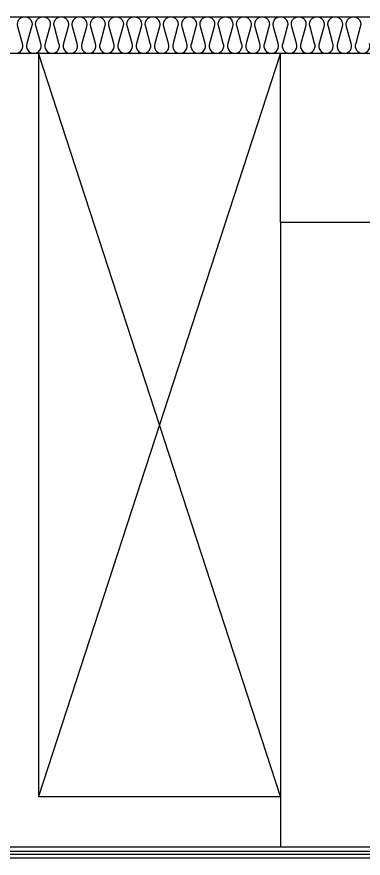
# Model space of a CAD drawing. Header units: millimetres. Extents: x -33000 to 294000, y 0 to 42408.
# Drawn here: x 230414 to 231172, y 16280 to 18125 of the extents above; entities that cross this region are included whole.
import ezdxf

# ---------------------------------------------------------------- set-up
doc = ezdxf.new("R2010")
doc.units = ezdxf.units.MM
doc.header["$LTSCALE"] = 50
doc.layers.add('arch', color=8, linetype='Continuous')

# ---------------------------------------------------------------- blocks, each defined once
blk = doc.blocks.new('*U278')
for points in [[(-257.8, 0), (-257.8, -6), (3132.2, -6), (3132.2, 0)], [(3132.2, -6), (3132.2, -15), (-257.8, -15), (-257.8, -6)]]:
    blk.add_lwpolyline(points, close=True)

msp = doc.modelspace()

# ---------------------------------------------------------------- linework, layer by layer
at = {"layer": 'arch', "ltscale": 25}
for p, q in [((228851.2, 18124.6), (237076.2, 18124.6)), ((228761.2, 18044.6), (233501.2, 18044.6)), ((230991.2, 18044.6), (230461.2, 16414.6)), ((230991.2, 16414.6), (230461.2, 18044.6)), ((230461.2, 18044.6), (230461.2, 16414.6)), ((230991.2, 17674.6), (230991.2, 18044.6)), ((230991.2, 17674.6), (230991.2, 16304.6)), ((230991.2, 17674.6), (231191.2, 17674.6)), ((230461.2, 16414.6), (230991.2, 16414.6)), ((230351.2, 16304.6), (230991.2, 16304.6)), ((230991.2, 16304.6), (231191.2, 16304.6))]:
    msp.add_line(p, q, dxfattribs=at)
msp.add_lwpolyline([(230411.2, 18044.6, 0.524856), (230426.2, 18066.3), (230416.2, 18102.9, -1.449198), (230446.2, 18102.9), (230436.2, 18066.3, 0.524856), (230451.2, 18044.6, 0.524856), (230466.2, 18066.3), (230456.2, 18102.9, -1.449198), (230486.2, 18102.9), (230476.2, 18066.3, 0.524856), (230491.2, 18044.6, 0.524856), (230506.2, 18066.3), (230496.2, 18102.9, -1.449198), (230526.2, 18102.9), (230516.2, 18066.3, 0.524856), (230531.2, 18044.6, 0.524856), (230546.2, 18066.3), (230536.2, 18102.9, -1.449198), (230566.2, 18102.9), (230556.2, 18066.3, 0.524856), (230571.2, 18044.6, 0.524856), (230586.2, 18066.3), (230576.2, 18102.9, -1.449198), (230606.2, 18102.9), (230596.2, 18066.3, 0.524856), (230611.2, 18044.6, 0.524856), (230626.2, 18066.3), (230616.2, 18102.9, -1.449198), (230646.2, 18102.9), (230636.2, 18066.3, 0.524856), (230651.2, 18044.6, 0.524856), (230666.2, 18066.3), (230656.2, 18102.9, -1.449198), (230686.2, 18102.9), (230676.2, 18066.3, 0.524856), (230691.2, 18044.6, 0.524856), (230706.2, 18066.3), (230696.2, 18102.9, -1.449198), (230726.2, 18102.9), (230716.2, 18066.3, 0.524856), (230731.2, 18044.6, 0.524856), (230746.2, 18066.3), (230736.2, 18102.9, -1.449198), (230766.2, 18102.9), (230756.2, 18066.3, 0.524856), (230771.2, 18044.6, 0.524856), (230786.2, 18066.3), (230776.2, 18102.9, -1.449198), (230806.2, 18102.9), (230796.2, 18066.3, 0.524856), (230811.2, 18044.6, 0.524856), (230826.2, 18066.3), (230816.2, 18102.9, -1.449198), (230846.2, 18102.9), (230836.2, 18066.3, 0.524856), (230851.2, 18044.6, 0.524856), (230866.2, 18066.3), (230856.2, 18102.9, -1.449198), (230886.2, 18102.9), (230876.2, 18066.3, 0.524856), (230891.2, 18044.6, 0.524856), (230906.2, 18066.3), (230896.2, 18102.9, -1.449198), (230926.2, 18102.9), (230916.2, 18066.3, 0.524856), (230931.2, 18044.6, 0.524856), (230946.2, 18066.3), (230936.2, 18102.9, -1.449198), (230966.2, 18102.9), (230956.2, 18066.3, 0.524856), (230971.2, 18044.6, 0.524856), (230986.2, 18066.3), (230976.2, 18102.9, -1.449198), (231006.2, 18102.9), (230996.2, 18066.3, 0.524856), (231011.2, 18044.6, 0.524856), (231026.2, 18066.3), (231016.2, 18102.9, -1.449198), (231046.2, 18102.9), (231036.2, 18066.3, 0.524856), (231051.2, 18044.6, 0.524856), (231066.2, 18066.3), (231056.2, 18102.9, -1.449198), (231086.2, 18102.9), (231076.2, 18066.3, 0.524856), (231091.2, 18044.6, 0.524856), (231106.2, 18066.3), (231096.2, 18102.9, -1.449198), (231126.2, 18102.9), (231116.2, 18066.3, 0.524856), (231131.2, 18044.6, 0.524856), (231146.2, 18066.3), (231136.2, 18102.9, -1.449198), (231166.2, 18102.9), (231156.2, 18066.3, 0.524856), (231171.2, 18044.6, 0.524856), (231186.2, 18066.3)], format="xyb", dxfattribs=at)

# ---------------------------------------------------------------- block references
msp.add_blockref('*U278', (229159, 16294.6), dxfattribs=at)

doc.saveas('drawing.dxf')
